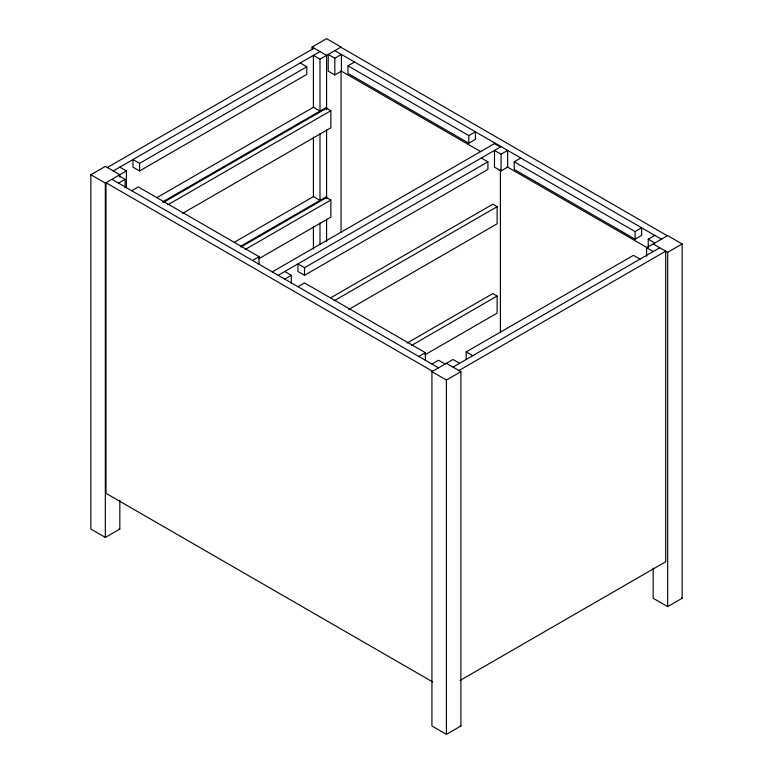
<?xml version="1.0" encoding="UTF-8"?>
<svg xmlns="http://www.w3.org/2000/svg" width="773" height="773" viewBox="0 0 773 773"><rect width="100%" height="100%" fill="white"/><g stroke="black" fill="none" stroke-linecap="round" stroke-linejoin="round"><path stroke-width="1.16" d="M119.825 500.141L119.825 529.061L105.331 537.428L90.847 529.061L90.847 174.746L105.331 166.388L119.825 174.746L119.825 177.162M312.089 49.424L312.089 47.018L326.583 38.65L341.067 47.018L319.993 59.183L313.413 55.376L313.413 107.273L319.993 111.07L319.993 59.183M107.312 167.528L314.07 48.158M113.235 170.949L319.993 51.578M90.847 174.746L105.331 183.114L126.405 170.949L126.405 187.8M139.575 163.345L306.823 66.778L306.823 74.382L139.575 170.949L132.995 167.142L132.995 159.538L139.575 163.345L139.575 170.949M118.501 183.114L125.091 179.307L125.091 187.733M334.815 58.226L341.395 54.429L341.395 71.155L334.815 74.952L328.225 71.155L328.225 54.429L334.815 58.226L334.815 74.952M131.671 190.718L138.261 186.911L259.09 256.675L259.09 264.279M347.976 65.831L468.805 135.594L475.395 131.787L475.395 139.391L468.805 143.198L347.976 73.435L347.976 65.831L354.565 62.033M156.948 197.608L313.722 107.089M162.485 202.004L326.583 107.273M163.528 202.352L326.583 108.22L330.863 110.694L330.863 127.796L182.447 213.483M167.809 204.826L330.863 110.694M234.287 242.287L313.722 196.429M240.876 246.094L326.583 196.613M240.876 247.041L326.583 197.559L330.863 200.033L330.863 217.136L258.742 258.771M245.157 249.515L330.863 200.033M252.5 260.472L259.09 256.675M272.26 271.883L495.145 143.198M278.183 275.304L501.068 146.619M284.764 279.101L291.353 275.304L291.353 283.73M304.523 267.7L487.908 161.818L487.908 169.422L304.523 275.304L297.934 271.497L297.934 263.893L304.523 267.7L304.523 275.304M501.068 154.223L507.658 150.416L507.658 167.142L501.068 170.949L494.488 167.142L494.488 150.416L501.068 154.223L501.068 170.949M297.934 286.706L304.523 282.908L425.353 352.662L425.353 360.266M514.238 161.818L635.068 231.581L641.658 227.784L641.658 235.388L635.068 239.186L514.238 169.422L514.238 161.818L520.828 158.021M330.834 297.74L492.845 204.207L497.126 206.681L497.126 223.793L348.71 309.48M334.071 300.813L497.126 206.681M407.139 343.028L492.845 293.547L497.126 296.02L497.126 313.133L425.005 354.768M411.42 345.502L497.126 296.02M418.763 356.469L425.353 352.662M431.933 364.064L438.523 360.266L445.103 364.064M648.238 247.553L648.238 239.186L654.828 235.388M446.417 363.31L460.911 371.668L460.911 725.982L446.417 734.35L431.933 725.982L431.933 371.668L453.007 359.503L459.587 363.31M466.177 359.503L466.177 351.899L633.425 255.341L640.005 259.148M646.595 256.182L646.595 247.737L667.669 235.572L682.153 243.939L682.153 598.254L667.669 606.612L653.175 598.254L653.175 568.126M453.007 367.107L659.765 247.737M458.93 370.528L665.688 251.157L665.688 561.758L459.974 680.52M431.933 371.668L446.417 380.036L460.911 371.668M653.175 243.939L667.669 252.298L682.153 243.939M340.738 47.201L667.331 235.765M334.815 50.622L661.408 239.186M494.488 143.575L500.411 146.996M648.238 239.186L654.828 242.983M312.089 47.018L326.583 55.376L326.583 109.65M341.067 70.971L480.893 151.692M506.982 166.755L646.798 247.476M646.595 247.737L653.175 251.544M481.318 158.021L487.908 161.818M300.243 62.98L306.823 66.778M466.177 351.899L472.757 355.706M119.825 167.142L126.405 170.949M118.501 175.51L125.091 179.307M284.764 271.497L291.353 275.304M111.921 179.307L438.523 367.871M432.59 371.291L105.998 182.728L105.998 493.329L432.59 681.883M681.496 597.877L682.153 598.254M119.168 528.684L119.825 529.061M460.244 725.605L460.911 725.982M667.669 252.298L667.669 606.612M635.068 231.581L635.068 239.186M500.411 169.867L500.411 332.39M468.805 135.594L468.805 143.198M446.417 380.036L446.417 734.35M341.067 71.116L341.067 232.489M326.583 129.854L326.583 198.787M326.583 219.184L326.583 241.775M319.993 133.652L319.993 200.41L313.413 196.613L313.413 137.005M319.993 222.982L319.993 244.384M313.413 226.315L313.413 248.906M105.331 183.114L105.331 537.428"/></g></svg>
